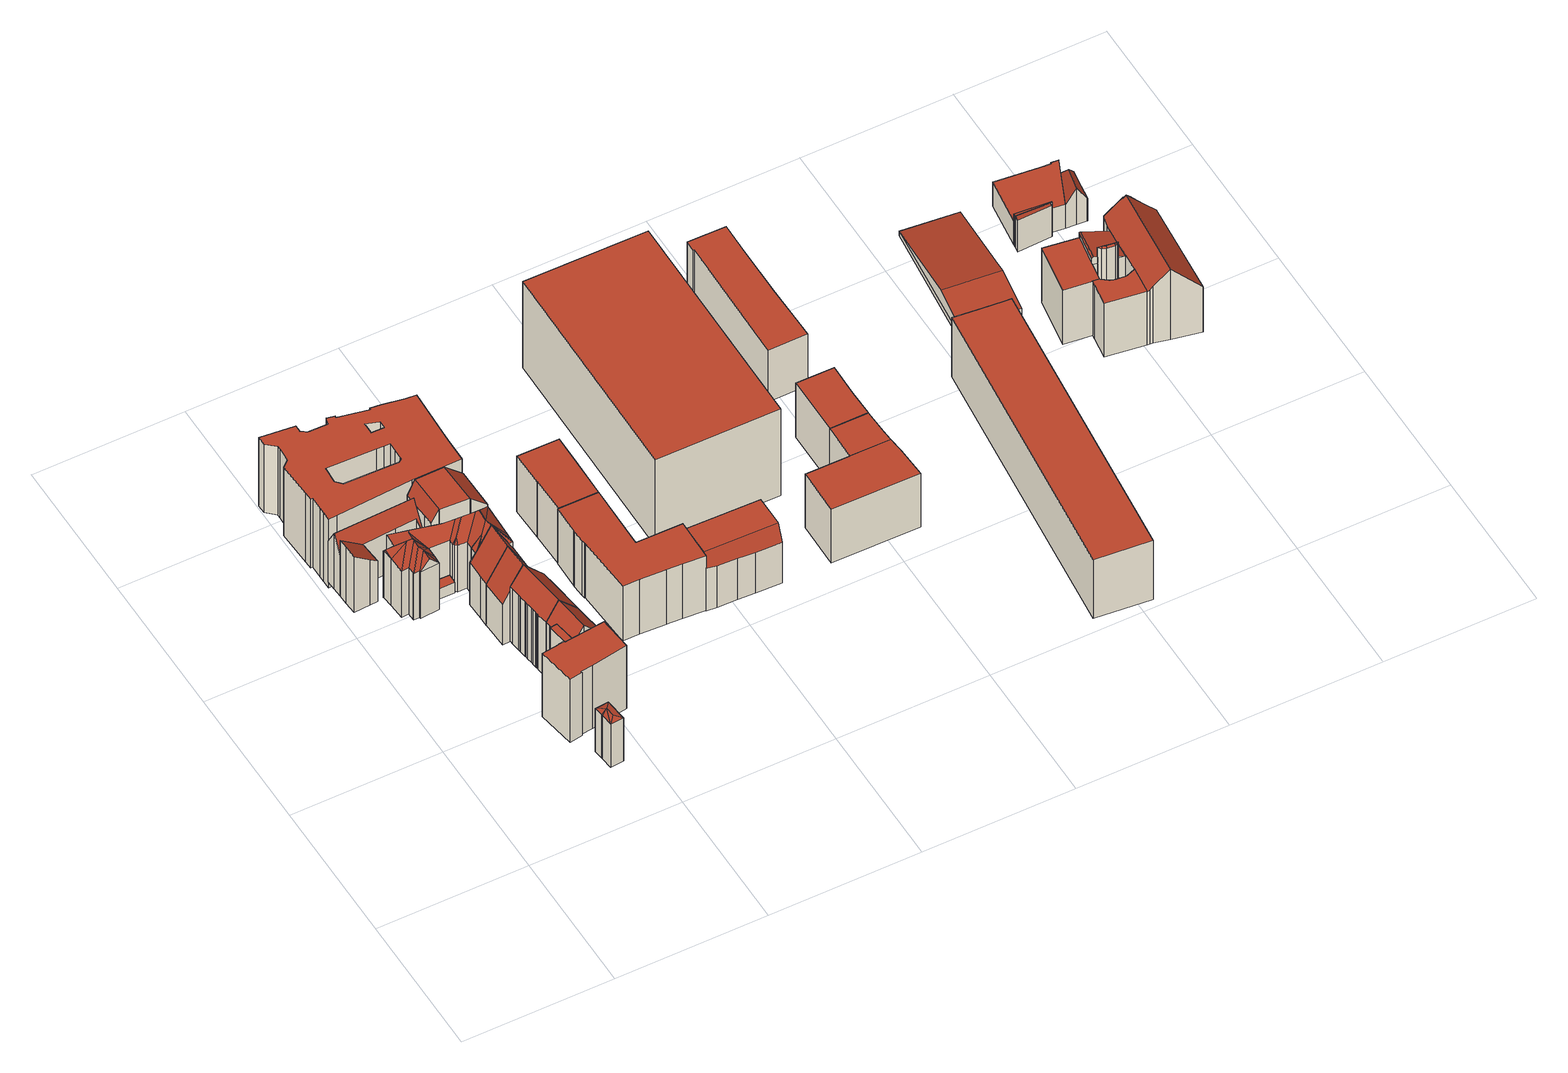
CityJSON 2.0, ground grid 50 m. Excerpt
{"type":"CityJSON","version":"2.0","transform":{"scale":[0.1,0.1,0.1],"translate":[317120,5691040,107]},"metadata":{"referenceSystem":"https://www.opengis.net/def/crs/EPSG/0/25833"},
"CityObjects":{
"building1":{"type":"Building","attributes":{"Gemeindeschluessel":14713000,"Dachtyp_tdc":"tdcFreeFormRoof","Dachneigung":16.47,"QualitaetDacherkennung":14,"Geometrietyp2DReferenz":"3000","function":"31001_9998","roofType":"5000","measuredHeight":18.72},"geometry":[{"type":"MultiSurface","lod":"2","boundaries":[[[0,1,2,3]],[[1,4,5,2]],[[4,6,7,5]],[[6,8,9,7]],[[8,10,11,9]],[[10,0,3,11]],[[12,8,6]],[[12,0,13]],[[12,1,0]],[[12,4,1]],[[4,12,6]],[[13,0,10]],[[12,13,10,8]],[[3,2,5,7,9,11]]],"semantics":{"surfaces":[{"type":"WallSurface"},{"type":"RoofSurface"},{"type":"GroundSurface"}],"values":[0,0,0,0,0,0,1,1,1,1,1,1,1,2]}}]},
"building2":{"type":"Building","attributes":{"Dachtyp_tdc":"tdcPolyFlatRoof","Gemeindeschluessel":14713000,"Dachneigung":0,"QualitaetDacherkennung":31,"Geometrietyp2DReferenz":"3000","function":"31001_9998","roofType":"1000","measuredHeight":26.41},"geometry":[{"type":"MultiSurface","lod":"2","boundaries":[[[14,15,16,17]],[[15,18,19,16]],[[18,20,21,19]],[[20,22,23,21]],[[22,24,25,23]],[[24,26,27,25]],[[26,28,29,27]],[[28,30,31,29]],[[30,32,33,31]],[[32,34,35,33]],[[34,36,37,35]],[[36,14,17,37]],[[36,34,32,30,28,26,24,22,20,18,15,14]],[[17,16,19,21,23,25,27,29,31,33,35,37]]],"semantics":{"surfaces":[{"type":"WallSurface"},{"type":"RoofSurface"},{"type":"GroundSurface"}],"values":[0,0,0,0,0,0,0,0,0,0,0,0,1,2]}}]},
"building3":{"type":"Building","attributes":{"Dachtyp_tdc":"tdcPolyFlatRoof","Gemeindeschluessel":14713000,"Dachneigung":0,"QualitaetDacherkennung":42,"Geometrietyp2DReferenz":"3000","function":"31001_9998","roofType":"1000","measuredHeight":4.37},"geometry":[{"type":"MultiSurface","lod":"2","boundaries":[[[38,39,40,41]],[[39,42,43,40]],[[42,44,45,43]],[[44,46,47,45]],[[46,38,41,47]],[[46,44,42,39,38]],[[41,40,43,45,47]]],"semantics":{"surfaces":[{"type":"WallSurface"},{"type":"RoofSurface"},{"type":"GroundSurface"}],"values":[0,0,0,0,0,1,2]}}]},
"building4":{"type":"Building","attributes":{"Gemeindeschluessel":14713000,"Geometrietyp2DReferenz":"3000","function":"31001_9998","roofType":"9999"},"children":["building4-1","building4-2","building4-3"]},
"building4-1":{"type":"BuildingPart","attributes":{"Dachtyp_tdc":"tdcFreeFormRoof","Dachneigung":62.1,"QualitaetDacherkennung":7,"Geometrietyp2DReferenz":"3000","roofType":"5000","measuredHeight":23.39},"parents":["building4"],"geometry":[{"type":"MultiSurface","lod":"2","boundaries":[[[48,49,50,51,52]],[[53,54,55,56]],[[54,57,58,55]],[[57,59,60,58]],[[59,61,62,60]],[[61,63,64,62]],[[65,66,67,68]],[[66,48,52,67]],[[69,70,63,61,59,57,54]],[[54,53,71,49,48,66,65,72,69]],[[52,51,56,55,58,60,62,64,73,68,67]],[[71,50,49]],[[56,51,50,71,53]],[[74,70,69]],[[73,64,63,70,74]],[[72,74,69]],[[65,68,73,74,72]]],"semantics":{"surfaces":[{"type":"WallSurface"},{"type":"RoofSurface"},{"type":"GroundSurface"},{"type":"ClosureSurface"}],"values":[0,0,0,0,0,0,0,0,1,1,2,0,3,0,3,0,3]}}]},
"building4-2":{"type":"BuildingPart","attributes":{"Dachtyp_tdc":"tdcPolyFlatRoof","Dachneigung":38.99,"QualitaetDacherkennung":72,"Geometrietyp2DReferenz":"3000","roofType":"2100","measuredHeight":23.47},"parents":["building4"],"geometry":[{"type":"MultiSurface","lod":"2","boundaries":[[[50,75,76,51]],[[75,77,78,76]],[[77,79,80,78]],[[79,81,82,80]],[[81,83,53,56,82]],[[83,81,79,77,75,50,71]],[[51,76,78,80,82,56]],[[71,53,83]],[[50,51,56,53,71]]],"semantics":{"surfaces":[{"type":"WallSurface"},{"type":"RoofSurface"},{"type":"GroundSurface"},{"type":"ClosureSurface"}],"values":[0,0,0,0,0,1,2,0,3]}}]},
"building4-3":{"type":"BuildingPart","attributes":{"Dachtyp_tdc":"tdcFreeFormRoof","Dachneigung":0.217,"QualitaetDacherkennung":58,"Geometrietyp2DReferenz":"3000","roofType":"5000","measuredHeight":25.94},"parents":["building4"],"geometry":[{"type":"MultiSurface","lod":"2","boundaries":[[[84,85,65,68,86]],[[87,88,89,64,63]],[[88,90,91,89]],[[90,92,93,91]],[[92,94,95,93]],[[94,96,97,95]],[[96,98,99,97]],[[98,100,101,99]],[[100,102,103,101]],[[102,104,105,103]],[[104,106,107,105]],[[106,84,86,107]],[[102,100,98,96,94,92]],[[90,88,87,70,74,72,85,84,106]],[[92,90,106,104,102]],[[86,68,73,64,89,91,93,95,97,99,101,103,105,107]],[[87,63,70]],[[72,65,85]],[[63,64,73,74,70]],[[74,73,68,65,72]]],"semantics":{"surfaces":[{"type":"WallSurface"},{"type":"RoofSurface"},{"type":"GroundSurface"},{"type":"ClosureSurface"}],"values":[0,0,0,0,0,0,0,0,0,0,0,0,1,1,1,2,0,0,3,3]}}]},
"building5":{"type":"Building","attributes":{"Gemeindeschluessel":14713000,"Geometrietyp2DReferenz":"3000","function":"31001_9998","roofType":"9999"},"children":["building5-1","building5-2"]},
"building5-1":{"type":"BuildingPart","attributes":{"Dachtyp_tdc":"tdcPolyFlatRoof","Dachneigung":0,"QualitaetDacherkennung":65,"Geometrietyp2DReferenz":"3000","roofType":"1000","measuredHeight":26.48},"parents":["building5"],"geometry":[{"type":"MultiSurface","lod":"2","boundaries":[[[108,109,110,111,112]],[[109,113,114,110]],[[113,115,116,114]],[[115,117,118,116]],[[117,119,120,121,118]],[[117,115,113,109,108,119]],[[121,111,110,114,116,118]],[[112,120,119,108]],[[112,111,121,120]]],"semantics":{"surfaces":[{"type":"WallSurface"},{"type":"RoofSurface"},{"type":"GroundSurface"},{"type":"ClosureSurface"}],"values":[0,0,0,0,0,1,2,0,3]}}]},
"building5-2":{"type":"BuildingPart","attributes":{"Dachtyp_tdc":"tdcGableRoof","Dachneigung":49.04,"QualitaetDacherkennung":73,"Geometrietyp2DReferenz":"3000","roofType":"3100","measuredHeight":29.26},"parents":["building5"],"geometry":[{"type":"MultiSurface","lod":"2","boundaries":[[[122,123,124,125]],[[123,126,127,124]],[[126,128,129,127]],[[128,130,131,129]],[[130,132,133,131]],[[132,134,135,133]],[[134,136,137,135]],[[136,138,139,137]],[[138,140,141,139]],[[140,112,111,141]],[[120,122,125,121]],[[140,138,136,134,132]],[[132,130,128,126,123,122,120,112,140]],[[125,124,127,129,131,133,135,137,139,141,111,121]],[[120,121,111,112]]],"semantics":{"surfaces":[{"type":"WallSurface"},{"type":"RoofSurface"},{"type":"GroundSurface"},{"type":"ClosureSurface"}],"values":[0,0,0,0,0,0,0,0,0,0,0,1,1,2,3]}}]},
"building6":{"type":"Building","attributes":{"Dachtyp_tdc":"tdcFreeFormRoof","Gemeindeschluessel":14713000,"Dachneigung":48.84,"QualitaetDacherkennung":9,"Geometrietyp2DReferenz":"3000","function":"31001_9998","roofType":"5000","measuredHeight":25.99},"geometry":[{"type":"MultiSurface","lod":"2","boundaries":[[[142,143,144,145,146,147]],[[148,149,142,147,150]],[[148,151,152]],[[151,148,150]],[[153,149,148,152,154]],[[155,156,157,153,154,158]],[[159,155,158]],[[160,155,159]],[[155,160,161]],[[156,155,161,162]],[[163,164,165]],[[166,167,168,169,170,171,172,173,174,175,176,177,178,179,180,181,182,183,184,185,186,187,188,189,190,191,192,193,194,195,196]],[[160,159,167,166]],[[159,158,168,167]],[[158,154,169,168]],[[154,152,170,169]],[[152,151,171,170]],[[151,150,172,171]],[[150,147,173,172]],[[147,146,174,173]],[[146,197,175,174]],[[197,198,176,175]],[[198,163,177,176]],[[163,165,178,177]],[[165,199,179,178]],[[199,200,180,179]],[[200,201,181,180]],[[201,202,182,181]],[[202,203,183,182]],[[203,204,184,183]],[[204,205,185,184]],[[205,206,186,185]],[[206,207,187,186]],[[207,208,188,187]],[[208,209,189,188]],[[209,210,190,189]],[[210,211,191,190]],[[211,212,192,191]],[[212,213,193,192]],[[213,214,194,193]],[[214,162,195,194]],[[162,161,196,195]],[[161,160,166,196]],[[156,215,157]],[[156,212,215]],[[156,213,212]],[[156,214,213]],[[214,156,162]],[[215,212,211]],[[143,142,149,153,157,215,211,210]],[[210,144,143]],[[209,144,210]],[[144,209,208]],[[216,145,144,208,207]],[[217,218,219,216,207,206]],[[217,206,205]],[[204,217,205]],[[204,218,217]],[[218,204,203]],[[220,219,218,203,202]],[[221,222,220,202,201]],[[221,201,200]],[[223,222,221,200,199]],[[164,223,199,165]],[[220,216,219]],[[216,146,145]],[[220,146,216]],[[222,146,220]],[[223,146,222]],[[223,197,146]],[[223,198,197]],[[223,163,198]],[[163,223,164]]],"semantics":{"surfaces":[{"type":"RoofSurface"},{"type":"WallSurface"},{"type":"GroundSurface"}],"values":[0,0,0,0,0,0,0,0,0,0,1,2,1,1,1,1,1,1,1,1,1,1,1,1,1,1,1,1,1,1,1,1,1,1,1,1,1,1,1,1,1,1,1,0,0,0,0,0,0,0,0,0,0,0,0,0,0,0,0,0,0,0,0,0,0,0,0,0,0,0,0,0,0]}}]},
"building7":{"type":"Building","attributes":{"Dachtyp_tdc":"tdcGableRoof","Gemeindeschluessel":14713000,"Dachneigung":48.66,"QualitaetDacherkennung":76,"Geometrietyp2DReferenz":"3000","function":"31001_9998","roofType":"3100","measuredHeight":29.45},"geometry":[{"type":"MultiSurface","lod":"2","boundaries":[[[224,225,226,227]],[[225,228,229,226]],[[228,230,231,229]],[[230,232,233,231]],[[232,234,235,233]],[[234,236,237,235]],[[236,238,239,237]],[[238,240,241,239]],[[240,242,243,241]],[[242,244,245,243]],[[244,246,247,245]],[[246,248,249,247]],[[248,250,251,249]],[[250,252,253,251]],[[252,254,255,253]],[[254,256,257,255]],[[256,132,258,257]],[[132,259,260,258]],[[259,261,262,260]],[[261,263,264,262]],[[132,256,254,252,250,248,246]],[[246,244,242,240,238,236,234,232,230,228,225,224,265,266,267,263,261,259,132]],[[264,268,269,270,227,226,229,231,233,235,237,239,241,243,245,247,249,251,253,255,257,258,260,262]],[[263,267,268,264]],[[267,266,269,268]],[[266,265,270,269]],[[265,224,227,270]]],"semantics":{"surfaces":[{"type":"WallSurface"},{"type":"RoofSurface"},{"type":"GroundSurface"}],"values":[0,0,0,0,0,0,0,0,0,0,0,0,0,0,0,0,0,0,0,0,1,1,2,0,0,0,0]}}]},
"building8":{"type":"Building","attributes":{"Dachtyp_tdc":"tdcFreeFormRoof","Gemeindeschluessel":14713000,"Dachneigung":60.57,"QualitaetDacherkennung":55,"Geometrietyp2DReferenz":"3000","function":"31001_9998","roofType":"5000","measuredHeight":29.42},"geometry":[{"type":"MultiSurface","lod":"2","boundaries":[[[271,272,273,274]],[[272,275,276,273]],[[275,277,278,276]],[[277,279,280,278]],[[279,271,274,280]],[[271,281,282,275,272]],[[281,279,277,282]],[[277,275,282]],[[271,279,281]],[[274,273,276,278,280]]],"semantics":{"surfaces":[{"type":"WallSurface"},{"type":"RoofSurface"},{"type":"GroundSurface"}],"values":[0,0,0,0,0,1,1,0,0,2]}}]},
"building9":{"type":"Building","attributes":{"name":"FOM Hochschulzentrum","Dachtyp_tdc":"tdcPolyFlatRoof","Gemeindeschluessel":14713000,"Dachneigung":0,"QualitaetDacherkennung":35,"Geometrietyp2DReferenz":"3000","function":"31001_3023","roofType":"1000","measuredHeight":28.78},"geometry":[{"type":"MultiSurface","lod":"2","boundaries":[[[283,284,285,286]],[[287,288,289,290]],[[288,291,292,289]],[[293,294,295,296]],[[294,297,298,295]],[[297,299,300,298]],[[299,301,302,300]],[[301,303,304,302]],[[303,305,306,304]],[[305,307,308,306]],[[307,309,310,308]],[[309,311,312,310]],[[311,313,314,312]],[[313,315,316,314]],[[315,293,296,316]],[[291,317,318,292]],[[317,287,290,318]],[[284,319,320,285]],[[319,321,322,320]],[[321,323,324,322]],[[323,325,326,324]],[[325,327,328,326]],[[327,329,330,328]],[[329,331,332,330]],[[331,333,334,332]],[[333,335,336,334]],[[335,337,338,336]],[[337,339,340,338]],[[339,341,342,340]],[[341,343,344,342]],[[343,345,346,344]],[[345,347,348,346]],[[347,349,350,348]],[[349,351,352,350]],[[351,353,354,352]],[[353,355,356,354]],[[355,357,358,356]],[[357,359,360,358]],[[359,361,362,360]],[[361,363,364,362]],[[363,365,366,364]],[[365,367,368,366]],[[367,369,370,368]],[[369,371,372,370]],[[371,373,374,372]],[[373,375,376,374]],[[375,377,378,376]],[[377,283,286,378]],[[377,375,373,371,369,367,365,363,361,359,357,355,353,351,349,347,345,343,341,339,337,335,333,331,329,327,325,323,321,319,284,283],[293,315,313,311,309,307,305,303,301,299,297,294],[287,317,291,288]],[[286,285,320,322,324,326,328,330,332,334,336,338,340,342,344,346,348,350,352,354,356,358,360,362,364,366,368,370,372,374,376,378],[296,295,298,300,302,304,306,308,310,312,314,316],[290,289,292,318]]],"semantics":{"surfaces":[{"type":"WallSurface"},{"type":"RoofSurface"},{"type":"GroundSurface"}],"values":[0,0,0,0,0,0,0,0,0,0,0,0,0,0,0,0,0,0,0,0,0,0,0,0,0,0,0,0,0,0,0,0,0,0,0,0,0,0,0,0,0,0,0,0,0,0,0,0,1,2]}}]},
"building10":{"type":"Building","attributes":{"Dachtyp_tdc":"tdcGableRoof","Gemeindeschluessel":14713000,"Dachneigung":62.05,"QualitaetDacherkennung":57,"Geometrietyp2DReferenz":"3000","function":"31001_9998","roofType":"3100","measuredHeight":29.74},"geometry":[{"type":"MultiSurface","lod":"2","boundaries":[[[379,380,381,382]],[[380,383,384,381]],[[383,385,386,384]],[[385,387,388,386]],[[387,389,390,388]],[[389,391,392,390]],[[391,393,394,392]],[[393,395,396,394]],[[395,379,382,396]],[[391,389,387,385,383,380]],[[380,379,395,393,391]],[[382,381,384,386,388,390,392,394,396]]],"semantics":{"surfaces":[{"type":"WallSurface"},{"type":"RoofSurface"},{"type":"GroundSurface"}],"values":[0,0,0,0,0,0,0,0,0,1,1,2]}}]},
"building11":{"type":"Building","attributes":{"Dachtyp_tdc":"tdcPolyFlatRoof","Gemeindeschluessel":14713000,"Dachneigung":0,"QualitaetDacherkennung":42,"Geometrietyp2DReferenz":"3000","function":"31001_9998","roofType":"1000","measuredHeight":22.89},"geometry":[{"type":"MultiSurface","lod":"2","boundaries":[[[397,398,399,400]],[[398,401,402,399]],[[401,403,404,402]],[[403,405,406,404]],[[405,407,408,406]],[[407,409,410,408]],[[409,411,412,410]],[[411,413,414,412]],[[413,415,416,414]],[[415,417,418,416]],[[417,419,420,418]],[[419,421,422,420]],[[421,423,424,422]],[[423,425,426,424]],[[425,427,428,426]],[[427,429,430,428]],[[429,431,432,430]],[[431,397,400,432]],[[431,429,427,425,423,421,419,417,415,413,411,409,407,405,403,401,398,397]],[[400,399,402,404,406,408,410,412,414,416,418,420,422,424,426,428,430,432]]],"semantics":{"surfaces":[{"type":"WallSurface"},{"type":"RoofSurface"},{"type":"GroundSurface"}],"values":[0,0,0,0,0,0,0,0,0,0,0,0,0,0,0,0,0,0,1,2]}}]},
"building12":{"type":"Building","attributes":{"Dachtyp_tdc":"tdcPolyFlatRoof","Gemeindeschluessel":14713000,"Dachneigung":0,"QualitaetDacherkennung":56,"Geometrietyp2DReferenz":"3000","function":"31001_9998","roofType":"1000","measuredHeight":23.23},"geometry":[{"type":"MultiSurface","lod":"2","boundaries":[[[433,434,435,436]],[[434,437,438,435]],[[437,439,440,438]],[[439,441,442,440]],[[441,443,444,442]],[[443,445,446,444]],[[445,447,448,446]],[[447,433,436,448]],[[447,445,443,441,439,437,434,433]],[[435,438,440,442,444,446,448,436]]],"semantics":{"surfaces":[{"type":"WallSurface"},{"type":"RoofSurface"},{"type":"GroundSurface"}],"values":[0,0,0,0,0,0,0,0,1,2]}}]},
"building13":{"type":"Building","attributes":{"Dachtyp_tdc":"tdcCutGableRoof","Gemeindeschluessel":14713000,"Dachneigung":1.23,"QualitaetDacherkennung":46,"Geometrietyp2DReferenz":"3000","function":"31001_9998","roofType":"9999","measuredHeight":23.01},"geometry":[{"type":"MultiSurface","lod":"2","boundaries":[[[449,450,451,422]],[[450,452,453,451]],[[452,454,455,453]],[[456,457,458,459]],[[457,449,422,458]],[[460,461,454,452,450,449,457]],[[456,462,463,464,465,466,467,468]],[[457,456,468,460]],[[422,451,453,455,469,470,471,472,473,474,475,476,424,459,458]],[[454,461,469,455]],[[461,460,470,469]],[[460,468,471,470]],[[468,467,472,471]],[[467,466,473,472]],[[466,465,474,473]],[[465,464,475,474]],[[464,463,476,475]],[[463,462,424,476]],[[462,456,459,424]]],"semantics":{"surfaces":[{"type":"WallSurface"},{"type":"RoofSurface"},{"type":"GroundSurface"}],"values":[0,0,0,0,0,1,1,1,2,0,0,0,0,0,0,0,0,0,0]}}]},
"building14":{"type":"Building","attributes":{"name":"Bildenden Künste","Dachtyp_tdc":"tdcPolyFlatRoof","Gemeindeschluessel":14713000,"Dachneigung":0,"QualitaetDacherkennung":31,"Geometrietyp2DReferenz":"3000","function":"31001_3034","roofType":"1000","measuredHeight":36.31},"geometry":[{"type":"MultiSurface","lod":"2","boundaries":[[[477,478,479,480]],[[478,481,482,479]],[[481,483,484,482]],[[483,477,480,484]],[[483,481,478,477]],[[480,479,482,484]]],"semantics":{"surfaces":[{"type":"WallSurface"},{"type":"RoofSurface"},{"type":"GroundSurface"}],"values":[0,0,0,0,1,2]}}]},
"building15":{"type":"Building","attributes":{"name":"Stadtgeschichtliches Museum,Kindermuseum LIPSIKUS","Gemeindeschluessel":14713000,"Geometrietyp2DReferenz":"3000","function":"31001_3034","roofType":"9999"},"children":["building15-1","building15-2"]},
"building15-1":{"type":"BuildingPart","attributes":{"Dachtyp_tdc":"tdcPolyFlatRoof","Dachneigung":0,"QualitaetDacherkennung":58,"Geometrietyp2DReferenz":"3000","roofType":"1000","measuredHeight":22.5},"parents":["building15"],"geometry":[{"type":"MultiSurface","lod":"2","boundaries":[[[485,486,487,488]],[[486,489,490,487]],[[491,492,493,494]],[[492,495,496,493]],[[495,485,488,496]],[[495,492,491,489,486,485]],[[488,487,490,494,493,496]],[[494,490,489,491]]],"semantics":{"surfaces":[{"type":"WallSurface"},{"type":"RoofSurface"},{"type":"GroundSurface"},{"type":"ClosureSurface"}],"values":[0,0,0,0,0,1,2,3]}}]},
"building15-2":{"type":"BuildingPart","attributes":{"Dachtyp_tdc":"tdcPolyFlatRoof","Dachneigung":0,"QualitaetDacherkennung":71,"Geometrietyp2DReferenz":"3000","roofType":"1000","measuredHeight":22.53},"parents":["building15"],"geometry":[{"type":"MultiSurface","lod":"2","boundaries":[[[497,498,490,489]],[[497,499,500,498]],[[499,501,502,500]],[[501,491,494,502]],[[491,501,499,497,489]],[[490,498,500,502,494]],[[489,490,494,491]]],"semantics":{"surfaces":[{"type":"WallSurface"},{"type":"RoofSurface"},{"type":"GroundSurface"},{"type":"ClosureSurface"}],"values":[0,0,0,0,1,2,3]}}]},
"building16":{"type":"Building","attributes":{"Dachtyp_tdc":"tdcPolyFlatRoof","Gemeindeschluessel":14713000,"Dachneigung":0,"QualitaetDacherkennung":56,"Geometrietyp2DReferenz":"3000","function":"31001_9998","roofType":"1000","measuredHeight":22.75},"geometry":[{"type":"MultiSurface","lod":"2","boundaries":[[[503,504,505,506]],[[504,507,508,505]],[[507,509,510,508]],[[509,511,512,510]],[[511,503,506,512]],[[511,509,507,504,503]],[[506,505,508,510,512]]],"semantics":{"surfaces":[{"type":"WallSurface"},{"type":"RoofSurface"},{"type":"GroundSurface"}],"values":[0,0,0,0,0,1,2]}}]},
"building17":{"type":"Building","attributes":{"Dachtyp_tdc":"tdcPolyFlatRoof","Gemeindeschluessel":14713000,"Dachneigung":0,"QualitaetDacherkennung":37,"Geometrietyp2DReferenz":"3000","function":"31001_9998","roofType":"1000","measuredHeight":21.79},"geometry":[{"type":"MultiSurface","lod":"2","boundaries":[[[513,514,515,516]],[[514,517,518,515]],[[517,519,520,518]],[[519,521,522,520]],[[521,523,524,522]],[[523,525,526,524]],[[525,527,528,526]],[[527,529,530,528]],[[529,531,532,530]],[[531,533,534,532]],[[533,513,516,534]],[[533,531,529,527,525,523,521,519,517,514,513]],[[516,515,518,520,522,524,526,528,530,532,534]]],"semantics":{"surfaces":[{"type":"WallSurface"},{"type":"RoofSurface"},{"type":"GroundSurface"}],"values":[0,0,0,0,0,0,0,0,0,0,0,1,2]}}]},
"building18":{"type":"Building","attributes":{"Dachtyp_tdc":"tdcPolyFlatRoof","Gemeindeschluessel":14713000,"Dachneigung":0,"QualitaetDacherkennung":37,"Geometrietyp2DReferenz":"3000","function":"31001_9998","roofType":"1000","measuredHeight":24.67},"geometry":[{"type":"MultiSurface","lod":"2","boundaries":[[[535,536,537,538]],[[536,539,540,537]],[[539,541,542,540]],[[541,543,544,542]],[[543,545,546,544]],[[545,535,538,546]],[[545,543,541,539,536,535]],[[538,537,540,542,544,546]]],"semantics":{"surfaces":[{"type":"WallSurface"},{"type":"RoofSurface"},{"type":"GroundSurface"}],"values":[0,0,0,0,0,0,1,2]}}]},
"building19":{"type":"Building","attributes":{"Dachtyp_tdc":"tdcFreeFormRoof","Gemeindeschluessel":14713000,"Dachneigung":11.09,"QualitaetDacherkennung":13,"Geometrietyp2DReferenz":"3000","function":"31001_9998","roofType":"5000","measuredHeight":7.83},"geometry":[{"type":"MultiSurface","lod":"2","boundaries":[[[547,548,549,550]],[[548,551,552,549]],[[551,553,554,552]],[[553,555,556,554]],[[555,557,558,556]],[[557,559,560,558]],[[559,547,550,560]],[[559,561,562,563,564]],[[565,566,563,562,567,568]],[[551,565,568,553]],[[553,568,567,555]],[[555,567,562,561,557]],[[548,566,565,551]],[[547,564,563,566,548]],[[559,564,547]],[[557,561,559]],[[550,549,552,554,556,558,560]]],"semantics":{"surfaces":[{"type":"WallSurface"},{"type":"RoofSurface"},{"type":"GroundSurface"}],"values":[0,0,0,0,0,0,0,1,1,0,0,0,0,0,0,0,2]}}]},
"building20":{"type":"Building","attributes":{"Gemeindeschluessel":14713000,"Geometrietyp2DReferenz":"3000","function":"31001_9998","roofType":"9999"},"children":["building20-1","building20-2","building20-3","building20-4","building20-5"]},
"building20-1":{"type":"BuildingPart","attributes":{"Dachtyp_tdc":"tdcGableRoof","Dachneigung":47.29,"QualitaetDacherkennung":69,"Geometrietyp2DReferenz":"3000","roofType":"3100","measuredHeight":29.36},"parents":["building20"],"geometry":[{"type":"MultiSurface","lod":"2","boundaries":[[[569,570,571,572,573]],[[574,575,576,577,578]],[[575,579,580,576]],[[579,581,582,580]],[[581,583,584,582]],[[583,585,586,584]],[[585,587,588,586]],[[587,589,590,588]],[[589,591,592,590]],[[591,593,594,592]],[[593,595,596,594]],[[595,597,598,596]],[[597,599,600,598]],[[599,601,602,600]],[[601,603,604,602]],[[603,605,606,604]],[[599,597,595,593,591,589,587]],[[587,585,583,581,579,575,574,607,570,569,608,605,603,601,599]],[[606,609,573,572,577,576,580,582,584,586,588,590,592,594,596,598,600,602,604]],[[573,609,608,569]],[[609,606,605,608]],[[607,571,570]],[[578,577,572,571]],[[574,578,571,607]]],"semantics":{"surfaces":[{"type":"WallSurface"},{"type":"RoofSurface"},{"type":"GroundSurface"},{"type":"ClosureSurface"}],"values":[0,0,0,0,0,0,0,0,0,0,0,0,0,0,0,0,1,1,2,3,3,0,3,3]}}]},
"building20-2":{"type":"BuildingPart","attributes":{"Dachtyp_tdc":"tdcPolyFlatRoof","Dachneigung":0,"QualitaetDacherkennung":49,"Geometrietyp2DReferenz":"3000","roofType":"1000","measuredHeight":22.53},"parents":["building20"],"geometry":[{"type":"MultiSurface","lod":"2","boundaries":[[[610,611,612,613]],[[611,614,615,612]],[[614,616,617,615]],[[616,618,569,573,617]],[[619,620,621,606,605]],[[620,622,623,621]],[[622,624,625,623]],[[622,620,619,626,618,616,614,611,610,627,624]],[[625,628,613,612,615,617,573,609,606,621,623]],[[628,625,624,627]],[[613,628,627,610]],[[608,569,618,626]],[[609,573,569,608]],[[605,608,626,619]],[[609,608,605,606]]],"semantics":{"surfaces":[{"type":"WallSurface"},{"type":"RoofSurface"},{"type":"GroundSurface"},{"type":"ClosureSurface"}],"values":[0,0,0,0,0,0,0,1,2,3,3,0,3,0,3]}}]},
"building20-3":{"type":"BuildingPart","attributes":{"Dachtyp_tdc":"tdcGableRoof","Dachneigung":18.15,"QualitaetDacherkennung":5,"Geometrietyp2DReferenz":"3000","roofType":"3100","measuredHeight":24.92},"parents":["building20"],"geometry":[{"type":"MultiSurface","lod":"2","boundaries":[[[629,578,577,630]],[[571,631,632,572]],[[633,634,635,636]],[[634,629,630,635]],[[637,638,639,640]],[[574,639,638,641,642,571,607]],[[571,642,631]],[[633,641,638,637,634]],[[629,640,639,574,578]],[[634,637,640,629]],[[630,577,572,632,636,635]],[[572,577,578,571]],[[636,632,631,633]],[[631,642,641,633]],[[578,574,607,571]]],"semantics":{"surfaces":[{"type":"WallSurface"},{"type":"RoofSurface"},{"type":"GroundSurface"},{"type":"ClosureSurface"}],"values":[0,0,0,0,1,1,0,0,0,0,2,3,3,3,3]}}]},
"building20-4":{"type":"BuildingPart","attributes":{"Dachtyp_tdc":"tdcPolyFlatRoof","Dachneigung":0,"QualitaetDacherkennung":55,"Geometrietyp2DReferenz":"3000","roofType":"1000","measuredHeight":22.6},"parents":["building20"],"geometry":[{"type":"MultiSurface","lod":"2","boundaries":[[[643,644,645,625,624]],[[644,646,647,645]],[[646,648,630,647]],[[648,649,650,630]],[[649,651,635,650]],[[651,652,610,613,635]],[[653,652,651,649,648,646,644,643]],[[625,645,647,630,650,635,613,628]],[[627,610,652,653]],[[627,628,613,610]],[[624,627,653,643]],[[624,625,628,627]]],"semantics":{"surfaces":[{"type":"WallSurface"},{"type":"RoofSurface"},{"type":"GroundSurface"},{"type":"ClosureSurface"}],"values":[0,0,0,0,0,0,1,2,0,3,0,3]}}]},
"building20-5":{"type":"BuildingPart","attributes":{"Dachtyp_tdc":"tdcFreeFormRoof","Dachneigung":41.37,"QualitaetDacherkennung":10,"Geometrietyp2DReferenz":"3000","roofType":"5000","measuredHeight":29.03},"parents":["building20"],"geometry":[{"type":"MultiSurface","lod":"2","boundaries":[[[654,655,656,632,631,642]],[[655,657,658,656]],[[657,659,660,658]],[[659,661,662,660]],[[661,663,641,633,636,662]],[[664,663,661]],[[665,664,661,659]],[[666,665,659,657]],[[667,666,657,655]],[[667,655,654]],[[664,665,666,667,654,663]],[[632,656,658,660,662,636]],[[642,641,663,654]],[[631,632,636,633]],[[631,633,641,642]]],"semantics":{"surfaces":[{"type":"WallSurface"},{"type":"RoofSurface"},{"type":"GroundSurface"},{"type":"ClosureSurface"}],"values":[0,0,0,0,0,1,1,1,1,1,1,2,0,3,3]}}]},
"building21":{"type":"Building","attributes":{"Gemeindeschluessel":14713000,"Geometrietyp2DReferenz":"3000","function":"31001_9998","roofType":"9999"},"children":["building21-1","building21-2","building21-3","building21-4"]},
"building21-1":{"type":"BuildingPart","attributes":{"Dachtyp_tdc":"tdcPolyFlatRoof","Dachneigung":0,"QualitaetDacherkennung":62,"Geometrietyp2DReferenz":"3000","roofType":"1000","measuredHeight":9.96},"parents":["building21"],"geometry":[{"type":"MultiSurface","lod":"2","boundaries":[[[668,669,670,671]],[[669,672,673,670]],[[672,674,675,673]],[[674,676,677,675]],[[676,678,679,677]],[[678,680,681,679]],[[680,682,683,681]],[[682,684,685,686,683]],[[687,688,689,690,691]],[[688,687,684,682,680,678,676,674,672,669,668]],[[671,670,673,675,677,679,681,683,686,690,689]],[[691,685,684,687]],[[691,690,686,685]],[[671,689,688,668]]],"semantics":{"surfaces":[{"type":"WallSurface"},{"type":"RoofSurface"},{"type":"GroundSurface"},{"type":"ClosureSurface"}],"values":[0,0,0,0,0,0,0,0,0,1,2,0,3,3]}}]},
"building21-2":{"type":"BuildingPart","attributes":{"Dachtyp_tdc":"tdcPolyFlatRoof","Dachneigung":4.54,"QualitaetDacherkennung":48,"Geometrietyp2DReferenz":"3000","roofType":"2100","measuredHeight":13},"parents":["building21"],"geometry":[{"type":"MultiSurface","lod":"2","boundaries":[[[692,693,694,689,688]],[[693,695,696,694]],[[697,668,671,698,699]],[[697,699,700,695,693,692]],[[689,694,696,698,671]],[[698,696,695,700,699]],[[688,668,697,692]],[[688,689,671,668]]],"semantics":{"surfaces":[{"type":"WallSurface"},{"type":"RoofSurface"},{"type":"GroundSurface"},{"type":"ClosureSurface"}],"values":[0,0,0,1,2,3,0,3]}}]},
"building21-3":{"type":"BuildingPart","attributes":{"Dachtyp_tdc":"tdcPolyFlatRoof","Dachneigung":6.42,"QualitaetDacherkennung":73,"Geometrietyp2DReferenz":"3000","roofType":"2100","measuredHeight":13.21},"parents":["building21"],"geometry":[{"type":"MultiSurface","lod":"2","boundaries":[[[701,702,703,696,695]],[[702,704,705,703]],[[704,699,698,705]],[[699,704,702,701,700]],[[696,703,705,698]],[[695,700,701]],[[696,698,699,700,695]]],"semantics":{"surfaces":[{"type":"WallSurface"},{"type":"RoofSurface"},{"type":"GroundSurface"},{"type":"ClosureSurface"}],"values":[0,0,0,1,2,0,3]}}]},
"building21-4":{"type":"BuildingPart","attributes":{"Dachtyp_tdc":"tdcFreeFormRoof","Dachneigung":59.31,"QualitaetDacherkennung":10,"Geometrietyp2DReferenz":"3000","roofType":"5000","measuredHeight":13.01},"parents":["building21"],"geometry":[{"type":"MultiSurface","lod":"2","boundaries":[[[706,707,708,709]],[[707,710,711,708]],[[710,712,713,711]],[[712,714,715,713]],[[714,716,717,715]],[[716,691,690,717]],[[685,706,709,686]],[[716,714,712,710,707,706,718]],[[706,685,718]],[[685,691,716,718]],[[709,708,711,713,715,717,690,686]],[[686,690,691,685]]],"semantics":{"surfaces":[{"type":"WallSurface"},{"type":"RoofSurface"},{"type":"GroundSurface"},{"type":"ClosureSurface"}],"values":[0,0,0,0,0,0,0,1,1,1,2,3]}}]}
},
"vertices":[
[368,182,230],[364,221,230],[364,221,49],[368,182,49],[364,226,230],[364,226,49],[360,256,230],[360,256,49],[405,261,230],[405,261,49],[412,185,230],[412,185,49],[385,236,236],[388,206,236],
[296,451,311],[354,458,311],[354,458,46],[296,451,46],[354,459,311],[354,459,46],[374,461,311],[374,461,46],[375,458,311],[375,458,46],[376,458,311],[376,458,46],[509,472,311],[509,472,46],[520,361,311],[520,361,46],[399,340,311],[399,340,46],[359,335,311],[359,335,46],[360,331,311],[360,331,46],[317,324,311],[317,324,46],
[313,989,86],[247,990,86],[247,990,42],[313,989,42],[247,1024,86],[247,1024,42],[314,1022,86],[314,1022,42],[314,1004,86],[314,1004,42],
[212,1156,207],[104,1149,206],[104,1149,204],[104,1149,34],[212,1156,34],[26,1144,206],[24,1176,268],[24,1176,34],[26,1144,34],[23,1209,206],[23,1209,34],[26,1209,207],[26,1209,34],[54,1210,206],[54,1210,34],[290,1225,196],[290,1225,34],[295,1132,152],[283,1160,206],[283,1160,34],[295,1132,34],[292,1190,262],[291,1202,240],[102,1149,206],[292,1179,241],[292,1190,34],[292,1190,241],
[109,1074,204],[109,1074,34],[84,1072,225],[84,1072,34],[30,1069,269],[30,1069,34],[27,1111,269],[27,1111,34],[26,1144,268],
[296,1096,242],[295,1132,241],[296,1096,34],[290,1225,240],[306,1226,275],[306,1226,34],[314,1226,293],[314,1226,34],[412,1227,293],[412,1227,34],[469,1227,237],[469,1227,34],[473,1227,233],[473,1227,34],[472,1084,239],[472,1084,34],[420,1085,290],[420,1085,34],[417,1085,293],[417,1085,34],[320,1090,293],[320,1090,34],[319,1091,293],[319,1091,34],
[399,461,309],[376,458,309],[376,458,44],[399,461,44],[399,461,275],[375,458,309],[375,458,44],[374,461,309],[374,461,44],[366,528,309],[366,528,44],[388,531,309],[388,531,274],[388,531,44],
[386,544,274],[386,547,274],[386,547,44],[386,544,44],[383,563,273],[383,563,44],[381,580,273],[381,580,44],[409,584,314],[409,584,44],[425,586,337],[425,586,44],[490,595,261],[490,595,44],[494,595,256],[494,595,44],[509,472,258],[509,472,44],[441,465,337],[441,465,44],
[349,1055,270],[315,1056,271],[211,1071,283],[207,1067,279],[247,1024,231],[314,1022,231],[328,1008,248],[362,1041,286],[314,1004,231],[319,1000,231],[325,994,231],[407,1039,285],[356,993,231],[390,967,272],[413,988,296],[415,1030,295],[355,968,231],[355,967,231],[355,943,231],[355,932,231],[468,930,231],[246,960,231],[214,958,267],[183,956,231],[355,943,36],[355,967,36],[355,968,36],[356,993,36],[325,994,36],[319,1000,36],[314,1004,36],[314,1022,36],[247,1024,36],[247,990,36],[246,964,36],[246,960,36],[183,956,36],[182,961,36],[163,960,36],[163,963,36],[161,987,36],[138,985,36],[134,1041,36],[131,1075,36],[130,1079,36],[165,1081,36],[168,1128,36],[296,1096,36],[320,1090,36],[420,1085,36],[472,1084,36],[469,965,36],[468,942,36],[468,930,36],[355,932,36],[247,990,231],[246,964,231],[182,961,231],[163,960,231],[163,963,231],[161,987,231],[138,985,231],[134,1041,231],[131,1075,231],[130,1079,231],[165,1081,231],[168,1128,231],[296,1096,231],[320,1090,231],[420,1085,231],[472,1084,231],[469,965,231],[468,942,231],[418,1033,291],[206,1042,279],[134,1075,236],[182,1035,285],[200,1036,286],[203,1033,283],[166,963,235],[203,1006,281],[214,997,269],
[374,632,271],[373,640,271],[373,640,42],[374,632,42],[372,649,271],[372,649,42],[370,667,271],[370,667,42],[369,675,271],[369,675,42],[368,678,271],[368,678,42],[365,699,271],[365,699,42],[365,702,271],[365,702,42],[364,710,271],[364,710,42],[360,738,271],[360,738,42],[359,751,271],[359,751,42],[404,754,337],[404,754,42],[474,759,256],[474,759,42],[475,749,257],[475,749,42],[479,719,257],[479,719,42],[494,595,257],[494,595,42],[490,595,262],[490,595,42],[425,586,42],[409,584,313],[409,584,42],[381,580,272],[381,580,42],[376,616,271],[376,616,42],[375,625,271],[376,621,272],[376,618,271],[376,618,42],[376,621,42],[375,625,42],
[359,751,253],[334,749,209],[334,749,41],[359,751,41],[331,840,209],[331,840,41],[471,841,206],[471,841,41],[474,759,206],[474,759,41],[405,754,335],[402,840,335],
[235,1542,295],[336,1521,295],[336,1521,7],[235,1542,7],[336,1466,295],[294,1479,295],[294,1479,7],[336,1466,7],[294,1442,295],[294,1442,7],[299,1378,295],[277,1379,295],[277,1379,7],[299,1378,7],[113,1384,295],[113,1384,7],[111,1329,295],[111,1329,7],[129,1309,295],[129,1309,7],[290,1305,295],[290,1305,7],[308,1304,295],[308,1304,7],[319,1312,295],[319,1312,7],[319,1316,295],[319,1316,7],[319,1317,295],[319,1317,7],[319,1348,295],[319,1348,7],[320,1378,295],[320,1378,7],[335,1441,295],[335,1441,7],[336,1527,295],[336,1527,7],[372,1522,295],[372,1522,7],[444,1509,295],[444,1509,7],[477,1506,295],[477,1506,7],[471,1343,295],[471,1343,7],[470,1313,295],[470,1313,7],[469,1227,295],[469,1227,7],[306,1226,295],[306,1226,7],[54,1210,295],[54,1210,7],[26,1209,295],[26,1209,7],[25,1237,295],[25,1237,7],[25,1258,295],[25,1258,7],[25,1302,295],[25,1302,7],[18,1302,295],[18,1302,7],[17,1329,295],[17,1329,7],[12,1447,295],[12,1447,7],[34,1466,295],[34,1466,7],[36,1511,295],[36,1511,7],[36,1525,295],[36,1525,7],[7,1551,295],[7,1551,7],[6,1582,295],[6,1582,7],[120,1569,295],[120,1569,7],[119,1546,295],[119,1546,7],[138,1533,295],[138,1533,7],[144,1532,295],[144,1532,7],[194,1531,295],[194,1531,7],[204,1531,295],[204,1531,7],[208,1546,295],[208,1546,7],[210,1553,295],[210,1553,7],[236,1548,295],[236,1548,7],
[471,841,205],[401,840,336],[401,840,39],[471,841,39],[331,840,211],[331,840,39],[331,872,212],[331,872,39],[330,933,214],[330,933,39],[355,932,257],[355,932,39],[399,932,336],[399,932,39],[468,930,207],[468,930,39],[470,872,205],[470,872,39],
[642,602,263],[631,799,263],[631,799,34],[642,602,34],[629,799,263],[629,799,34],[628,811,263],[628,811,34],[625,850,263],[625,850,34],[625,857,263],[625,857,34],[627,953,263],[627,953,34],[629,953,263],[629,953,34],[651,953,263],[651,953,34],[759,952,263],[759,952,34],[760,952,263],[760,952,34],[757,732,263],[757,732,34],[910,730,263],[910,730,34],[907,588,263],[907,588,34],[833,594,263],[833,594,34],[781,598,263],[781,598,34],[781,597,263],[781,597,34],[698,601,263],[698,601,34],
[760,1072,265],[759,952,265],[759,952,33],[760,1072,33],[651,953,265],[651,953,33],[629,953,265],[629,953,33],[627,1071,265],[627,1071,33],[626,1071,265],[626,1071,33],[624,1185,265],[624,1185,33],[761,1184,265],[761,1184,33],
[910,730,223],[910,731,222],[910,731,34],[1029,729,218],[1029,729,34],[1067,729,217],[1067,729,34],[907,605,265],[909,710,262],[909,710,34],[907,605,34],[1148,704,262],[1149,729,214],[907,588,218],[906,586,214],[940,583,208],[1005,581,207],[1062,579,204],[1147,576,203],[1147,599,265],[1149,729,34],[1148,704,34],[1147,599,34],[1147,576,34],[1062,579,34],[1005,581,34],[940,583,34],[906,586,34],
[1315,1656,395],[1309,873,395],[1309,873,32],[1315,1656,32],[902,877,395],[902,877,32],[909,1660,395],[909,1660,32],
[1306,574,260],[1307,729,260],[1307,729,35],[1306,574,35],[1452,728,260],[1452,728,35],[1585,727,260],[1590,675,260],[1590,675,35],[1585,727,35],[1595,571,260],[1595,571,35],
[1453,848,260],[1453,848,35],[1579,847,260],[1579,847,35],[1582,764,260],[1582,764,35],
[1579,1046,261],[1577,934,261],[1577,934,34],[1579,1046,34],[1579,847,261],[1579,847,34],[1453,848,261],[1453,848,34],[1454,1047,261],[1454,1047,34],
[1582,1680,248],[1582,1676,248],[1582,1676,31],[1582,1680,31],[1580,1571,248],[1580,1571,31],[1579,1390,248],[1579,1390,31],[1581,1300,248],[1581,1300,31],[1582,1205,248],[1582,1205,31],[1454,1205,248],[1454,1205,31],[1458,1645,248],[1458,1645,31],[1456,1645,248],[1456,1645,31],[1457,1682,248],[1457,1682,31],[1459,1682,248],[1459,1682,31],
[1849,23,284],[1954,1032,284],[1954,1032,37],[1849,23,37],[2028,1024,284],[2028,1024,37],[2116,1015,284],[2116,1015,37],[2138,1013,284],[2138,1013,37],[2034,4,284],[2034,4,37],
[2250,1308,53],[2231,1121,53],[2231,1121,35],[2250,1308,35],[2128,1131,53],[2128,1131,35],[2119,1049,53],[2119,1049,35],[2033,1058,53],[2033,1058,35],[2089,1579,53],[2089,1579,35],[2277,1560,53],[2277,1560,35],[2089,1579,54],[2056,1275,114],[2245,1255,114],[2250,1308,103],[2128,1131,89],[2231,1121,89],[2033,1058,73],[2119,1049,73],
[2508,959,258],[2513,1021,257],[2513,1021,255],[2513,1021,37],[2508,959,37],[2521,1127,256],[2525,1148,257],[2525,1148,37],[2521,1127,37],[2521,1127,255],[2530,1175,260],[2530,1175,37],[2532,1182,261],[2532,1182,37],[2588,1170,321],[2588,1170,37],[2587,1167,321],[2587,1167,37],[2596,1166,330],[2596,1166,37],[2609,1165,317],[2609,1165,37],[2627,1162,296],[2627,1162,37],[2651,1157,270],[2651,1157,37],[2688,1154,230],[2688,1154,37],[2660,833,227],[2660,833,37],[2566,853,330],[2566,853,37],[2516,864,276],[2516,864,37],[2506,866,265],[2506,866,37],[2498,867,257],[2498,867,37],[2520,1104,256],[2506,944,258],[2506,944,37],
[2402,975,262],[2425,957,262],[2425,957,37],[2402,975,37],[2440,952,262],[2440,952,37],[2476,948,262],[2476,948,37],[2508,959,262],[2498,867,262],[2368,885,262],[2368,885,37],[2378,960,262],[2378,960,37],[2380,975,262],[2380,975,37],[2506,944,262],[2380,978,262],[2380,978,37],
[2430,1141,255],[2430,1141,37],[2491,1025,255],[2491,1025,37],[2429,1035,255],[2412,1038,255],[2412,1038,37],[2429,1035,37],[2412,1038,281],[2419,1037,286],[2432,1141,286],[2430,1141,284],[2429,1035,283],[2491,1025,262],
[2380,975,263],[2289,986,263],[2289,986,37],[2317,1158,263],[2317,1158,37],[2430,1141,263],[2413,1038,263],[2413,1038,37],[2412,1038,263],[2402,975,263],[2380,978,263],
[2491,1025,322],[2486,1019,322],[2486,1019,37],[2478,1016,322],[2478,1016,37],[2450,1019,322],[2450,1019,37],[2438,1025,322],[2438,1025,37],[2429,1035,322],[2440,1029,326],[2452,1025,327],[2477,1022,326],[2483,1022,325],
[2356,1391,134],[2377,1550,134],[2377,1550,34],[2356,1391,34],[2481,1539,134],[2481,1539,34],[2525,1534,134],[2525,1534,34],[2557,1531,134],[2557,1531,34],[2557,1536,134],[2557,1536,34],[2582,1533,134],[2582,1533,34],[2580,1529,134],[2580,1529,34],[2564,1492,134],[2564,1492,128],[2564,1492,34],[2514,1375,134],[2473,1380,134],[2473,1380,34],[2514,1375,34],[2514,1375,128],
[2473,1380,163],[2473,1377,163],[2473,1377,34],[2466,1377,163],[2466,1377,34],[2356,1391,163],[2355,1381,34],[2355,1381,164],[2363,1381,164],
[2466,1377,164],[2466,1365,165],[2466,1365,34],[2352,1361,166],[2352,1361,34],
[2600,1478,128],[2595,1446,127],[2595,1446,34],[2600,1478,34],[2595,1445,127],[2595,1445,34],[2584,1369,128],[2584,1369,34],[2582,1368,130],[2582,1368,34],[2550,1372,185],[2550,1372,34],[2576,1464,164]
]}
